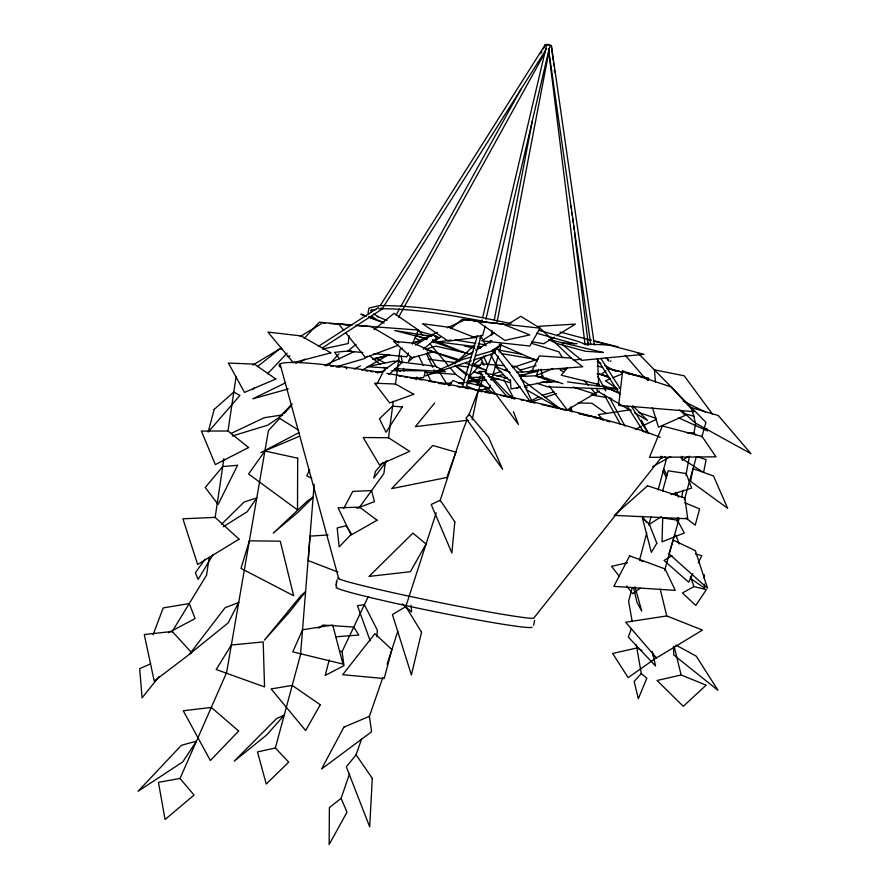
<?xml version="1.0" encoding="UTF-8"?>
<svg xmlns="http://www.w3.org/2000/svg" width="889" height="889" viewBox="0 0 889 889"><rect width="100%" height="100%" fill="white"/><g stroke="black" fill="none" stroke-linecap="round" stroke-linejoin="round"><path stroke-width="1.33" d="M534.622 620.366L533.656 625.223M337.131 579.684L336.153 585.618L336.142 584.506M376.925 636.646L377.292 630.045L364.379 604.742L357.456 605.687L370.168 640.825M314.161 484.294L300.56 654.493L275.368 747.982L288.714 762.129L266.233 784.042L257.488 751.905L275.368 747.982M348.999 335.609L348.21 343.565L322.496 349.066M385.459 461.313L383.859 473.615L358.978 507.986M388.471 438.077L393.271 401.183M395.394 384.781L400.017 349.244L402.506 348.121M209.215 557.303L206.57 575.116L171.955 631.957M215.127 517.576L223.884 458.657M227.962 431.254L236.107 376.458M371.38 311.895L371.802 309.472L370.746 310.661L375.858 309.583M677.085 521.532L677.863 517.442M681.752 497.007L683.041 490.195M685.897 475.204L689.52 456.124M693.92 432.954L695.731 423.42L681.596 410.618M489.85 343.121L490.372 340.398M491.417 334.953L492.195 330.864M494.273 319.973L532.267 121.171M497.095 321.951L548.78 52.351M472.203 419.708L478.182 390.871L466.858 386.204M416.341 379.692L416.93 376.992M485.916 319.284L549.546 47.184M482.716 317.251L546.291 46.572M329.208 659.927L325.218 675.418L343.976 665.661L342.098 651.593L368.235 596.619M632.19 587.785L628.623 601.197L632.212 621.667M639.669 559.614L646.792 532.789M648.926 524.743L651.059 516.687M658.182 489.861L666.372 459.013L664.761 456.768M485.183 326.207L482.694 335.497L471.726 337.075M477.96 390.604L489.528 387.904L490.239 385.259M491.661 379.959L498.073 356.122M499.14 352.155L501.285 344.21L491.55 351.355M662.505 491.417L668.172 470.814L686.208 473.537L691.675 488.15L671.039 494.617M664.694 570.36L679.185 518.354M684.386 499.685L696.276 457.013M701.854 437.01L705.933 422.353L637.491 352.611M481.36 335.186L465.925 388.093L464.136 386.759L462.247 387.36L477.415 335.809M481.305 322.585L482.082 319.94M536.423 375.891L538.467 369.324M387.082 664.316L397.761 631.379M405.44 607.676L436.188 512.831M440.022 500.974L462.647 431.165L467.125 419.552M477.349 385.215L480.438 376.103M341.087 798.322L346.999 812.135L329.141 844.55L329.386 807.601L341.087 798.322L349.61 773.641M355.889 755.45L361.723 738.559M369.357 716.467L382.815 677.485M631.434 628.567L628.279 637.057L655.56 666.005L652.37 651.581M153.097 634.724L163.209 607.92L189.257 603.542L195.091 618.588L168.399 632.735M468.625 415.685L483.549 376.969M485.538 371.802L492.995 352.455L501.285 344.21M410.64 356.489L408.451 361.567L413.741 357.178M408.484 352.977L406.829 356.8L373.858 353.622M412.34 344.065L418.408 330.052L394.094 313.328L374.091 329.641M180.023 778.464L194.069 795.066L165.065 819.502L158.453 782.331L180.023 778.464L226.573 672.706L268.422 430.598L279.546 418.486M309.683 469.57L306.827 475.837L311.728 478.215M692.853 573.761L688.675 582.206L664.05 560.47L672.062 555.647M698.221 562.904L701.799 555.669L695.365 553.936M376.947 384.026L384.27 369.835L398.639 359.823L401.095 363.49L388.915 374.48M343.754 508.386L352.777 491.395L371.591 490.561L374.413 501.663L356.845 508.297M396.072 315.095L399.428 309.016M400.772 306.583L521.065 89M540.556 53.74L541.901 51.306M543.246 48.884L545.39 45.25A1.667 0.7 33.7 0 1 545.735 44.417A1.667 0.7 33.7 0 1 547.491 45.239M398.55 317.24L545.457 51.706M479.782 338.109L480.905 336.086L486.027 345.788M213.171 554.492L198.125 579.395L195.402 572.716L205.103 559.17M647.414 380.548L648.892 378.203L624.923 372.758M380.103 305.794L545.246 44.728M322.596 347.777L381.981 309.172L546.635 48.639M387.171 460.58L373.791 478.149L375.491 471.37L383.137 462.469M662.183 456.424L533.889 617.955A100.001 3.712 11.5 0 1 428.831 600.342A100.001 3.712 11.5 0 1 338.731 577.783M159.231 676.451L142.073 697.876L139.684 668.628L150.741 663.816M567.271 367.702L561.215 375.214L598.608 384.437L597.586 358.523M434.643 403.039L415.407 426.642L468.147 420.208M448.634 385.87L453.012 380.503L463.08 384.648M641.302 673.506L634.157 681.441L638.313 698.732L646.848 678.24L641.302 673.506L636.28 644.858M284.191 413.441L291.614 405.362M329.641 363.968L338.92 353.878M304.238 338.398L319.284 322.207L350.033 324.996M469.181 376.769L481.182 363.868L503.919 365.59M252.62 389.593L254.487 387.626M267.522 373.847L287.08 353.177M351.499 533.989L339.176 546.902L337.175 527.977L346.132 525.732L350.822 532.956M292.225 403.962L278.757 417.774L298.737 430.32M221.572 524.232L244.108 502.029L256.777 497.929L247.22 511.753L223.206 526.755M454.99 363.545L473.604 345.877M647.803 432.732L631.89 406.984M423.264 349.266L437.021 337.831L432.654 334.453L415.574 345.065M356.178 344.243L347.755 351.111L362.868 352.566M440.888 336.52L433.343 342.598L451.168 340.043M450.579 328.708L462.424 319.151L486.261 322.229M257.432 366.646L279.935 348.744L282.502 349.444M472.092 365.646L486.15 355.322M367.468 356.233L364.112 358.689L336.186 366.879M640.28 588.196L632.679 593.73L626.767 586.062M318.54 628.201L322.918 625.067L329.619 625.489M281.846 415.552L267.878 425.131L232.351 435.988M688.075 456.502L682.33 460.358L681.663 456.29M610.254 361.323L610.943 360.867M606.076 370.935L601.008 374.313L609.876 378.181M318.373 346.399L378.403 307.505M300.538 362.09L305.183 359.078M648.626 524.788L661.249 516.642M494.373 332.853L481.738 340.765L529.777 346.032L540.134 328.174L520.787 316.328L505.852 325.663M554.292 337.187L543.757 343.743L531.833 341.709M556.636 335.731L575.361 324.096L538.678 326.319M252.865 365.09L281.235 347.955M300.16 336.531L321.44 323.674M599.242 390.949L567.26 409.929L549.069 385.904M450.923 364.868L473.204 351.7M475.548 350.31L491.973 340.598M362.012 370.269L387.66 355.267L372.78 359.534M652.626 466.692L670.728 456.513M693.965 586.584L682.408 592.985L695.798 605.442L706.344 589.64L693.965 586.584L690.353 576.272M283.48 412.863L285.914 411.596M298.982 432.632L260.877 452.579L299.571 436.188M354.278 369.057L360.445 365.879M531.255 400.661L538.634 396.905M285.669 382.792L252.765 398.817L288.225 388.949M231.096 433.465L264.189 417.741L282.924 414.819M635.168 429.376L641.369 426.453M643.858 425.275L656.26 419.419M325.285 365.201L354.189 351.633M553.125 60.163L551.424 46.406L550.569 46.65A1.667 0.778 -9.5 0 0 551.224 45.506A1.667 0.778 -9.5 0 0 548.969 45.517M412.485 343.599L437.41 332.297M447.378 327.774L464.836 319.873L470.314 320.473M519.554 376.547L535.734 375.769L553.269 368.502M610.321 378.803L605.453 380.814L616.777 388.393M612.754 377.792L622.489 373.758M398.605 345.199L365.412 357.567L345.565 332.597M527.799 372.013L533.033 370.257M485.483 373.569L492.073 374.447L501.052 371.458M504.896 370.18L507.463 369.324M512.586 367.613L538.234 359.067M531.711 401.806L542.157 398.316M544.768 397.45L556.525 393.516M471.237 360.812L425.487 375.914L462.08 359.701L471.414 356.989M473.848 359.945L494.751 353.044L495.429 350.033L475.415 355.833M516.598 388.171L519.232 387.304M544.279 379.125L546.913 378.269M425.531 349.21L435.866 346.154L470.748 354.078M542.39 395.272L554.047 391.838M520.198 370.113L536.1 365.501M538.023 377.514L543.257 376.025M377.136 372.78L385.081 370.569M373.547 358.967L389.538 354.778M519.098 375.769L537.878 371.191L516.809 372.247M681.13 674.995L657.027 680.485L683.285 706.333L706.155 685.163L681.13 674.995L674.251 646.792M627.556 562.726L611.554 566.326L619.166 576.194M645.447 432.454L648.137 432.443M287.314 356.6L290.025 356.022M520.376 387.026L511.042 388.971L510.319 379.659M524.366 386.193L549.691 380.903L535.734 375.769M546.591 382.626L554.492 381.025M373.369 358.834L376.091 358.3L384.648 362.89M467.103 381.248L484.572 378.081M489.939 377.114L492.628 376.625M496.662 375.891L503.374 374.68M666.739 615.933L625.667 622.244L656.504 657.938L702.454 630.068L666.739 615.933L660.194 589.029M630.846 409.751L598.319 414.618L603.031 419.708M412.629 342.598L420.864 341.443L415.263 337.853M573.316 360.189L581.384 359.178M467.347 382.27L486.439 380.059M490.528 379.592L498.718 378.636M504.163 378.003L506.897 377.692M351.122 350.766L334.631 352.311L339.52 358.967M414.018 378.314L423.586 377.581L425.909 370.791L391.882 370.602M335.764 636.78L358.823 635.079L353.778 627.045L332.308 625.667M328.03 534.945L310.017 536.145L308.25 560.581L337.942 572.094M468.259 377.758L484.661 376.925M520.209 375.114L525.677 374.836M550.624 46.372L551.424 46.406M439.188 383.603L451.49 383.115M458.324 382.848L465.169 382.581M541.279 382.248L557.859 381.737M687.253 432.954L693.953 432.765L695.665 434.921M378.914 308.794C413.663 308.305 448.012 314.939 482.094 320.973M578.106 402.961L591.941 403.262L606.442 413.652M618.088 389.204L547.88 386.893L536.823 383.27M561.892 343.032L577.128 343.676M584.051 343.965L608.976 345.021M387.726 368.046L367.09 366.713L393.916 361.145L396.627 361.479M394.605 368.502L445.522 371.813L436.01 366.357L399.35 361.823M571.26 358.078L539.267 355.911L532.011 370.669L582.74 366.768L571.26 358.078L555.692 343.132M322.618 322.963L325.352 323.163M329.463 323.474L351.355 325.096M355.456 325.396L418.408 330.052L422.842 335.331M511.942 366.19L515.953 366.49L522.754 372.335M424.809 372.08L455.679 374.38L464.614 380.736M338.665 323.918L352.2 325.018M356.256 325.341L371.146 326.552L398.85 342.876M473.048 320.773L540.134 328.174L553.747 341.265M477.149 321.207L502.818 324.063L529.822 334.909L504.852 340.409L478.26 321.974M428.276 359.245L455.624 362.556M473.404 364.701L480.238 365.523M440.622 342.287L474.604 346.51M477.326 346.843L481.405 347.355M468.57 367.068L454.99 365.379L485.016 386.815M558.47 368.524L566.482 369.557M567.504 381.881L616.755 388.471M481.538 373.036L473.637 371.969L482.783 374.658M534.734 359.234L501.44 353.578M431.687 336.353L394.66 330.508L427.487 338.92M435.799 337.009L439.911 337.653M455.001 340.043L475.571 343.287M478.304 343.721L485.161 344.799M591.229 394.883L606.254 397.527M608.976 398.005L611.71 398.494M498.073 349.966L521.787 354.255M339.542 651.092L342.098 651.593M464.302 345.977L474.937 348.221M510.953 323.574C467.714 314.595 423.931 305.327 379.57 305.594L369.046 308.027L368.079 312.506L368.579 313.995M578.795 413.496L602.753 418.863M466.536 382.526L489.528 387.904M609.121 368.913L623.3 372.335M628.456 373.58L632.312 374.513M597.297 366.035L602.62 367.324M606.62 368.302L622.611 372.191M627.934 373.491L645.258 377.703L648.281 380.448M591.163 340.209L587.14 339.22L588.751 344.299M593.852 340.865L617.977 346.788M538.49 330.186L575.35 340.554L587.662 345.032M536.523 333.175L574.694 343.832M492.073 374.447L507.663 378.358M597.264 373.702L606.676 376.091M432.743 340.276L436.688 341.276M597.397 373.624L606.743 376.047M685.275 413.952L694.465 416.374M560.037 332.008L590.752 340.176M593.419 340.887L643.992 354.322L581.65 360.356L562.626 344.71M417.408 330.83L437.055 336.32M488.017 376.18L510.23 382.692M524.61 386.915L527.221 387.671M381.792 309.372L380.636 308.761M531.455 343.287L558.903 351.833L562.359 357.6M562.915 383.759L542.246 377.058L541.079 369.168M573.261 387.104L596.519 394.649L591.074 388.426M460.458 360.101L425.531 349.31L459.413 361.067M638.458 412.352L656.226 418.408M697.376 456.679L706.099 459.669L703.577 472.459L680.863 457.879M465.925 363.323L486.772 370.557L472.115 363.979M366.057 316.039L360.845 314.161L366.035 316.151M368.668 316.973L382.992 322.129M432.499 339.942L465.914 353.166L432.154 341.432M368.624 317.14L384.181 323.085M416.597 335.475L425.675 338.953M602.52 385.181L606.354 386.726M510.108 372.391L495.329 366.357L508.43 379.647L510.808 380.992M684.686 502.741L699.599 508.908L695.209 525.188L685.708 517.865M386.959 320.529L377.314 316.417L377.981 316.728L373.802 313.817M602.286 385.759L618.611 392.805M599.208 384.437L596.786 383.381L596.897 385.882M606.454 387.626L619.755 393.46M639.558 560.026L643.247 561.648M499.251 344.221L537.3 361.001M678.496 417.797L707.477 430.932L706.711 428.509M641.791 650.381L636.824 647.981L612.632 653.459L628.145 677.618L656.693 657.582L652.971 655.782M683.185 401.028L705.466 412.096M560.27 370.057L563.815 371.913M597.264 361.49L600.942 363.445M604.62 365.401L615.644 371.258M395.661 368.779L400.55 371.402M294.637 362.256L296.226 363.223M675.907 645.058L696.254 656.193L717.956 690.286L673.795 654.982L673.573 646.236M526.255 389.715L560.692 409.173L520.465 378.536M631.09 410.829L597.108 390.904L596.997 388.393M634.613 412.896L647.503 420.453L632.757 405.751M371.769 316.195L376.014 319.129M690.186 578.206L704.444 588.029L704.388 584.017M466.858 382.326L469.092 383.915M468.459 376.836L481.638 386.659M484.927 389.115L490.417 393.216M486.094 387.66L494.706 394.427M369.668 355.833L380.47 364.568M383.704 367.179L385.87 368.924M456.068 366.246L466.336 375.125M402.284 603.831L411.64 612.065L411.107 605.265M679.674 409.818L685.219 415.407L658.527 427.176L652.382 407.629M493.495 378.847L511.608 397.594M481.249 362.156L483.983 365.123M583.806 380.125L588.351 385.315M507.063 396.605L485.594 371.658L479.004 371.346L518.443 424.486L513.453 411.696M625.189 355.189L644.103 377.236M424.62 337.442L426.387 339.554M429.943 343.776L448.578 365.935M450.345 368.046L455.679 374.38M339.531 324.996L343.843 330.43M480.327 389.838L481.916 391.86M641.969 516.276L646.959 522.665M606.209 357.689L608.676 361.023L608.165 359.512M712.511 414.207L684.152 375.769L654.404 369.846L655.471 382.07M345.221 366.735L346.843 368.957M531.022 402.584L492.673 349.866L497.262 348.21L520.087 375.725L532.211 401.95M381.359 308.016L381.981 309.172M674.929 493.306L676.451 495.517M600.864 358.389L620.066 388.471M596.797 358.345L619.844 394.516M627.267 406.184L643.625 431.865M424.42 347.288L425.842 349.621M427.253 351.955L436.488 367.157M438.621 370.657L446.434 383.515M510.475 395.572L511.853 397.961M597.886 376.391L605.82 390.927M609.776 398.194L624.967 426.064M597.997 383.348L599.319 385.748M603.92 394.183L620.355 424.286M648.526 433.476L641.469 420.308L642.447 425.009M660.727 456.224L662.005 458.624M667.072 475.337L663.85 469.292L663.183 471.037L666.672 478.182M676.085 492.262L678.651 497.107M490.495 354.267L496.884 366.39M503.919 379.714L514.142 399.105M418.475 355.567L423.297 365.446M425.709 370.391L431.132 381.503M426.531 353.766L432.765 367.313M433.899 369.78L435.032 372.247M479.171 345.954L480.271 348.488M483.583 356.078L487.439 364.935M481.193 358.667L483.816 364.801M675.918 535.011L679.074 544.035M634.968 586.684L641.758 611.165L636.98 602.353L633.557 587.651M280.079 363.979L338.776 578.783M570.805 406.74L572.149 412.007M401.128 356.122L402.439 362.901M403.484 368.324L404.006 371.035M478.249 346.077L478.738 348.688M551.436 45.872L594.374 345.01M548.535 49.051L590.807 344.676M553.469 62.919L553.803 65.675M554.314 69.809L554.658 72.565M571.194 206.104L571.538 208.859M572.049 212.993L572.383 215.738M572.727 218.494L573.238 222.628M573.583 225.384L574.094 229.506M574.427 232.262L587.729 339.654M588.074 342.409L588.407 345.154M548.635 50.973L585.095 344.843M569.993 408.107L570.093 410.874M704.255 574.638L704.31 578.661M336.242 582.017L336.242 583.095M324.596 365.468A194.369 14.624 11.5 0 1 326.952 365.712M330.63 366.101A194.369 14.624 11.5 0 1 333.164 366.39M337.087 366.857A194.369 14.624 11.5 0 1 339.787 367.179M365.435 370.669A194.369 14.624 11.5 0 1 367.913 371.046M370.435 371.424A194.369 14.624 11.5 0 1 372.991 371.802M375.591 372.202A194.369 14.624 11.5 0 1 378.214 372.613M398.717 375.936A194.369 14.624 11.5 0 1 401.539 376.414M404.373 376.903A194.369 14.624 11.5 0 1 407.218 377.392M410.062 377.881A194.369 14.624 11.5 0 1 416.563 379.025M419.208 379.492A194.369 14.624 11.5 0 1 421.864 379.97M428.576 381.181A194.369 14.624 11.5 0 1 435.377 382.437M438.11 382.948A194.369 14.624 11.5 0 1 444.989 384.237M447.756 384.77A194.369 14.624 11.5 0 1 450.512 385.293M457.424 386.637A194.369 14.624 11.5 0 1 460.191 387.171M465.658 388.26A194.369 14.624 11.5 0 1 468.359 388.793M475.126 390.149A194.369 14.624 11.5 0 1 481.927 391.538M484.661 392.105A194.369 14.624 11.5 0 1 490.106 393.227M500.974 395.516A194.369 14.624 11.5 0 1 515.664 398.694M520.998 399.872A194.369 14.624 11.5 0 1 523.81 400.506M526.621 401.128A194.369 14.624 11.5 0 1 535 403.028M541.912 404.617A194.369 14.624 11.5 0 1 558.036 408.418M560.648 409.051A194.369 14.624 11.5 0 1 565.782 410.296M579.506 413.718A194.369 14.624 11.5 0 1 590.707 416.608M593.419 417.319A194.369 14.624 11.5 0 1 597.408 418.386M600.008 419.086A194.369 14.624 11.5 0 1 603.82 420.119M606.309 420.808A194.369 14.624 11.5 0 1 609.932 421.819M280.068 367.013A200.047 15.057 11.5 0 1 381.325 372.502M386.793 373.38A200.047 15.057 11.5 0 1 660.171 437.355M532.044 627.145A100.024 4.245 11.5 0 1 426.864 610.043A100.024 4.245 11.5 0 1 336.853 586.884M546.602 45.228A1.656 1.045 13.4 0 1 548.346 44.483A1.656 1.045 13.4 0 1 549.858 45.828M297.682 458.191L297.504 509.919L248.587 474.004L264.889 451.023L297.682 458.191M662.694 517.931L662.038 541.846L684.33 532.956L677.351 520.165L662.694 517.931M372.291 778.342L369.691 826.881L346.332 766.763L356.1 754.828L372.291 778.342M454.824 521.899L451.879 552.969L431.187 504.474L440.266 500.229L454.824 521.899M622.644 370.913L618.655 405.406L693.898 411.663L671.195 386.948L622.644 370.913M693.031 468.647L690.564 481.338L727.646 508.286L713.467 475.937L693.031 468.647M421.542 632.235L411.407 674.995L392.427 614.555L405.795 606.598L421.542 632.235M214.182 409.385L208.193 432.021L239.93 395.416L233.785 392.071L214.182 409.385M391.86 649.603L384.192 678.551L342.676 674.707L374.891 633.679L391.86 649.603M249.365 540.845L241.008 568.393L293.659 595.752L280.246 541.168L249.365 540.845M673.14 540.045L668.95 553.791L707.544 588.262L695.331 550.635L673.14 540.045M455.846 452.157L446.889 477.482L391.66 488.639L432.81 445.467L455.846 452.157M662.383 425.964L649.47 457.324L715.989 456.835L702.021 436.421L662.383 425.964M302.538 629.79L292.803 651.87L342.976 664.072L332.719 625.011L302.538 629.79M237.552 465.291L218.105 504.463L205.237 487.483L222.717 466.558L237.552 465.291M238.708 602.453L228.162 622.922L189.746 653.915L225.073 607.72L238.708 602.453M629.645 555.825L613.855 586.362L675.284 590.374L665.083 568.949L629.645 555.825M343.899 727.124L321.54 769.029L371.602 731.736L369.391 716.345L343.899 727.124M426.075 544.035L410.385 571.705L369.046 576.416L412.907 533.133L426.075 544.035M320.273 704.788L305.627 730.536L271.089 688.931L292.237 685.386L320.273 704.788M656.815 543.223L651.337 552.347L642.469 518.254L649.159 523.865L656.815 543.223M231.351 645.014L216.16 669.506L264.544 686.908L263.2 641.925L231.351 645.014M402.306 406.984L386.059 432.276L379.425 418.775L392.627 406.14L402.306 406.984M196.447 741.148L182.734 761.929L138.073 791.266L181.378 745.326L196.447 741.148M305.583 591.663L289.614 611.91L264.389 640.136L300.826 595.83L305.583 591.663M469.159 414.296L465.936 418.13L502.585 469.303L488.594 437.377L469.159 414.296M284.202 715.189L266.733 734.936L234.163 761.195L276.623 718.568L284.202 715.189M238.674 731.025L210.36 760.517L183.267 710.756L211.282 707.433L238.674 731.025M313.128 497.251L298.493 511.831L273.212 533.167L307.738 500.707L313.128 497.251M647.559 485.805L614.21 515.376L687.753 518.776L684.841 498.04L647.559 485.805M191.591 652.67L154.208 681.085L144.285 634.546L172.255 631.457L191.591 652.67M239.041 539.178L197.636 564.493L182.912 518.798L215.149 517.387L239.041 539.178M377.114 520.221L351.122 534.978L338.087 507.797L359.567 507.163L377.114 520.221M248.598 447.523L215.349 464.603L201.358 431.054L227.995 431.021L248.598 447.523M409.662 451.368L379.414 464.825L363.179 437.521L388.515 437.744L409.662 451.368M275.801 379.003L244.497 392.427L228.406 363.045L254.432 364.146L275.801 379.003M413.729 394.26L389.704 402.995L374.613 383.192L395.494 384.037L413.729 394.26M432.887 352.033L411.785 357.778L393.549 341.376L413.541 343.121L432.887 352.033M330.841 352.844L293.303 362.679L267.945 332.086L301.138 335.931L330.841 352.844M474.959 337.587L448.234 341.154L422.442 323.707L448.623 327.219L474.959 337.587M603.22 352.466L585.429 351.244L555.758 343.187L548.591 339.498L603.22 352.466M718.345 415.574L691.475 407.607L695.487 423.12L750.927 453.668L718.345 415.574"/></g></svg>
